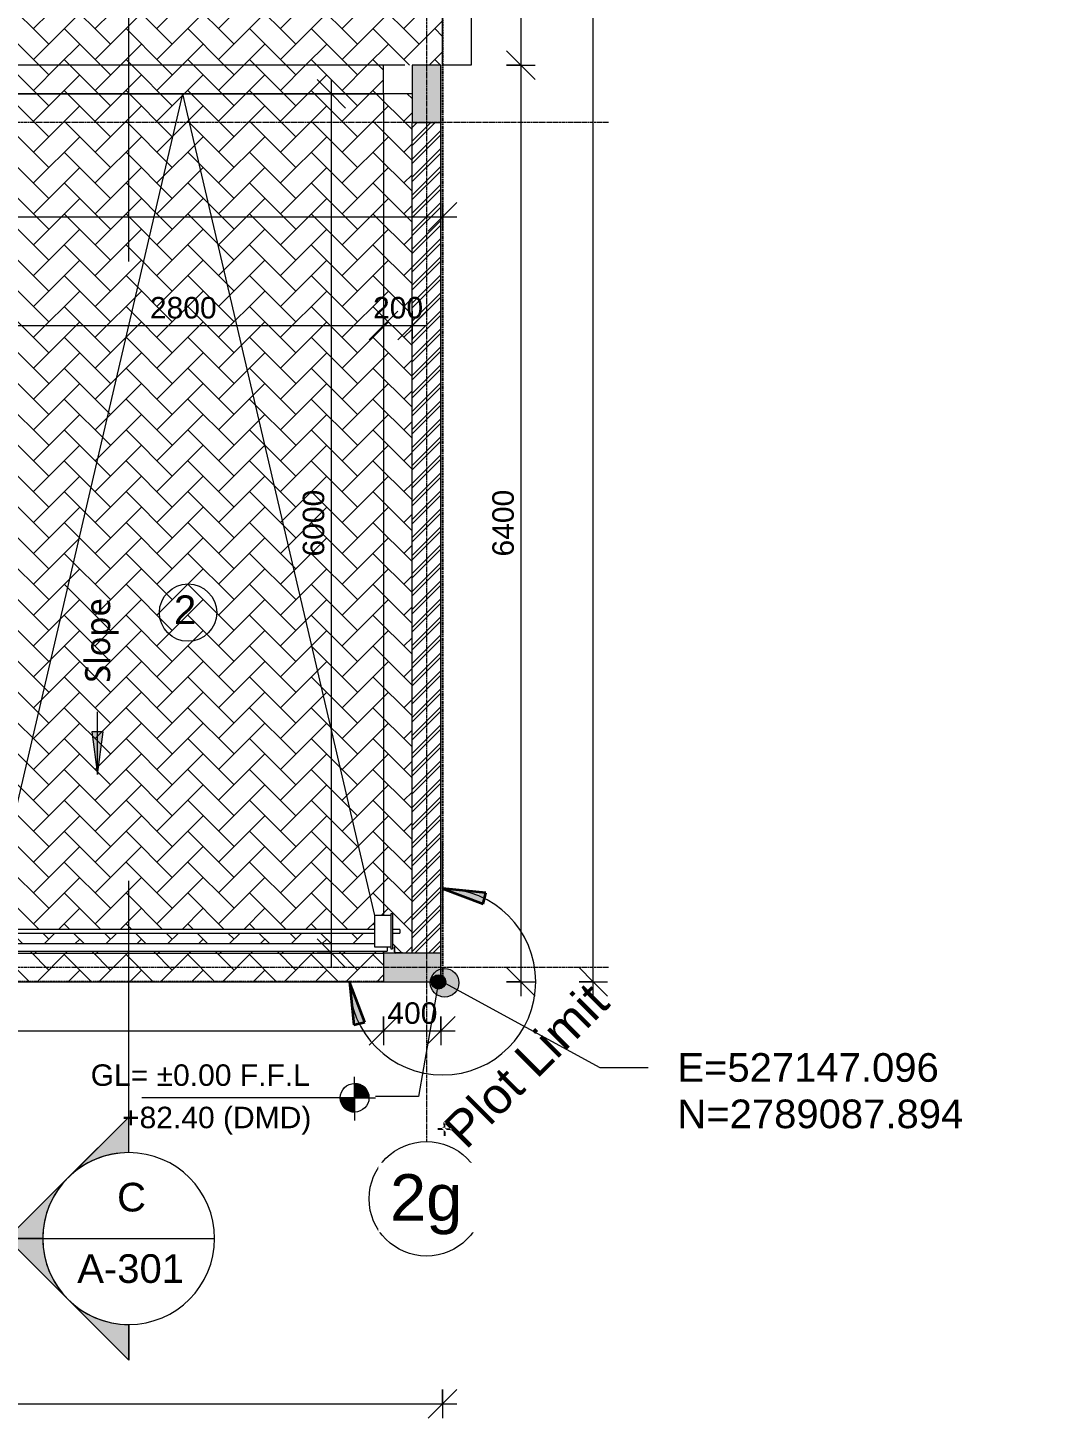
# Model space of a CAD drawing. Header units: millimetres. Extents: x -14329 to 996201, y -409013 to 338495.
# Drawn here: x 3841 to 10894, y -21126 to -11417 of the extents above; entities that cross this region are included whole.
import ezdxf

# ---------------------------------------------------------------- set-up
doc = ezdxf.new("R2010")
doc.units = ezdxf.units.MM
for name, pattern in [('Double dash', [55, 20, -5, 10, -5, 10, -5]), ('Grid Line', [22.225, 12.7, -3.175, 3.175, -3.175]), ('Overhead', [3.96875, 2.38125, -1.5875])]:
    doc.linetypes.add(name, pattern=pattern)
for name, color, linetype, lineweight in [('A-ANNO-DIMS', 211, 'Continuous', 9), ('A-ANNO-DIMS-100', 211, 'Continuous', 9), ('A-ANNO-NOTE', 131, 'Continuous', 9), ('A-DETL-GENF', 92, 'Continuous', 9), ('A-DETL-THIN', 151, 'Continuous', 9), ('A-DOOR', 31, 'Continuous', 9), ('A-FLOR', 192, 'Continuous', 9), ('A-FLOR-OVHD', 1, 'Overhead', 18), ('A-FLOR-PATT', 8, 'Continuous', 9), ('A-WALL', 113, 'Continuous', 9), ('A-WALL-PATT', 111, 'Continuous', 18), ('C-PRKG', 70, 'Continuous', 9), ('C-PRKG-IDEN', 70, 'Continuous', 9), ('C-PROP-LINE', 91, 'Double dash', 25), ('G-ANNO-SYMB', 111, 'Continuous', 9), ('G-ANNO-TEXT', 231, 'Continuous', 9), ('S-GRID', 1, 'Continuous', 9), ('S-GRID-IDEN', 1, 'Continuous', 9)]:
    doc.layers.add(name, color=color, linetype=linetype, lineweight=lineweight)
doc.styles.add('Arial', font='arial.ttf', dxfattribs={"height": 250})
doc.styles.add('Arial_1', font='arial.ttf', dxfattribs={"height": 150})
doc.styles.add('Arial_2', font='arial.ttf', dxfattribs={"height": 325})
doc.styles.add('Arial_3', font='arial.ttf', dxfattribs={"height": 200})
doc.styles.add('Arial_7', font='arial.ttf', dxfattribs={"height": 250})
doc.styles.add('Lucida Sans Unicode_1', font='l_10646.ttf', dxfattribs={"height": 175})
doc.dimstyles.new('100', dxfattribs={"dimscale": 304.8, "dimtxt": 153.03891, "dimasz": 0.656168, "dimexe": 0.328084, "dimexo": 0.0625, "dimgap": 0.016404, "dimtad": 1, "dimdec": 0, "dimzin": 0, "dimdsep": 46, "dimtxsty": 'Arial_1', "dimblk1": 'OBLIQUE', "dimblk2": 'OBLIQUE', "dimsah": 1, "dimcen": 0.09, "dimdle": 0.328084, "dimazin": 0, "dimtfac": 1, "dimtdec": 4, "dimtix": 1, "dimtmove": 0, "dimatfit": 3, "dimfxl": 0.328084, "dimfxlon": 1, "dimtvp": 1, "dimtolj": 1, "dimtzin": 0, "dimarcsym": 2})
doc.dimstyles.new('Plot-dimension', dxfattribs={"dimscale": 304.8, "dimtxt": 255.06485, "dimasz": 0.656168, "dimexe": 0.328084, "dimexo": 0.0625, "dimgap": 0.016404, "dimtad": 1, "dimlfac": 0.001, "dimrnd": 0.01, "dimzin": 0, "dimdsep": 46, "dimtxsty": 'Arial', "dimblk1": 'OBLIQUE', "dimblk2": 'OBLIQUE', "dimsah": 1, "dimcen": 0.09, "dimdle": 0.328084, "dimazin": 0, "dimtfac": 1, "dimtdec": 4, "dimtix": 1, "dimtmove": 2, "dimatfit": 3, "dimfxl": 0.328084, "dimfxlon": 1, "dimtvp": 1, "dimtolj": 1, "dimtzin": 0, "dimarcsym": 2})
doc.dimstyles.new('Plot-dimension_1', dxfattribs={"dimscale": 304.8, "dimtxt": 255.06485, "dimasz": 0.656168, "dimexe": 0.328084, "dimexo": 0.0625, "dimgap": 0.016404, "dimtad": 1, "dimlfac": 0.001, "dimrnd": 0.01, "dimzin": 0, "dimdsep": 46, "dimtxsty": 'Arial', "dimblk1": 'OBLIQUE', "dimblk2": 'OBLIQUE', "dimsah": 1, "dimcen": 0.09, "dimdle": 0.328084, "dimazin": 0, "dimtfac": 1, "dimtdec": 4, "dimtix": 1, "dimtmove": 0, "dimatfit": 3, "dimfxl": 0.328084, "dimfxlon": 1, "dimtvp": 1, "dimtolj": 1, "dimtzin": 0, "dimarcsym": 2})
doc.dimstyles.new('Plot-limit-text', dxfattribs={"dimscale": 304.8, "dimtxt": 255.06485, "dimasz": 0.984252, "dimexe": 0.787402, "dimexo": 0.492126, "dimgap": 0.574147, "dimtad": 1, "dimdec": 0, "dimzin": 0, "dimdsep": 46, "dimtxsty": 'Arial_7', "dimsah": 1, "dimcen": 0.09, "dimazin": 0, "dimtfac": 1, "dimtdec": 4, "dimtix": 1, "dimtmove": 2, "dimatfit": 3, "dimfxl": 1, "dimtvp": 1, "dimtolj": 1, "dimtzin": 0, "dimarcsym": 2})
pattern_1 = [(45, (0, 0), (0, 215.5261), [457.2, -152.4]), (135, (107.76, 107.76), (1e-14, 215.5261), [457.2, -152.4])]

# ---------------------------------------------------------------- blocks, each defined once
blk = doc.blocks.new('overhead-sectinal-door - Rs1--1485922-Ground Floor Lvl')
at = {"layer": 'A-DOOR'}
for p, q in [((-2933.6, -100), (-2933.6, -102.5)), ((-2933.6, -102.5), (-2883.4, -102.5)), ((-2878.2, -107.7), (-2878.2, -141.4)), ((-2878.2, -141.4), (-2875.7, -141.4)), ((-2875.7, -141.4), (-2875.7, -107.8)), ((-2850.8, -130.3), (-2863.5, -130.3)), ((-2863.5, -252.4), (-2863.5, -130.3)), ((-2850.8, -252.4), (-2850.8, -130.3)), ((-2736.5, -143), (-2850.8, -143)), ((2825.4, -112.7), (-2825.4, -112.7)), ((-2825.4, -115.9), (-2825.4, -112.7)), ((-2825.4, -143), (-2825.4, -115.9)), ((-2736.5, -252.4), (-2736.5, -143)), ((-2736.5, -163.5), (2736.5, -163.5)), ((2850.8, -143), (2736.5, -143)), ((2736.5, -252.4), (2736.5, -143)), ((2825.4, -112.7), (2825.4, -115.9)), ((2825.4, -115.9), (2825.4, -143)), ((2863.5, -130.3), (2850.8, -130.3)), ((2850.8, -130.3), (2850.8, -252.4)), ((2863.5, -130.3), (2863.5, -252.4)), ((2875.7, -107.8), (2875.7, -141.4)), ((2875.7, -141.4), (2878.2, -141.4)), ((2878.2, -141.4), (2878.2, -107.7)), ((2883.4, -102.5), (2933.6, -102.5)), ((2933.6, -102.5), (2933.6, -100)), ((-2863.5, -239.7), (-2914.3, -239.7)), ((-2914.3, -252.4), (-2914.3, -239.7)), ((-2914.3, -265.1), (-2914.3, -252.4)), ((-2914.3, -265.1), (-2863.5, -265.1)), ((-2863.5, -374.5), (-2863.5, -252.4)), ((-2850.8, -374.5), (-2850.8, -252.4)), ((2736.5, -239.7), (-2736.5, -239.7)), ((-2736.5, -361.8), (-2736.5, -252.4)), ((-2736.5, -265.1), (2736.5, -265.1)), ((2736.5, -361.8), (2736.5, -252.4)), ((2850.8, -252.4), (2850.8, -374.5)), ((2914.3, -239.7), (2863.5, -239.7)), ((2863.5, -252.4), (2863.5, -374.5)), ((2863.5, -265.1), (2914.3, -265.1)), ((2914.3, -252.4), (2914.3, -239.7)), ((2914.3, -265.1), (2914.3, -252.4)), ((-2863.5, -374.5), (-2850.8, -374.5)), ((-2850.8, -361.8), (-2736.5, -361.8)), ((2736.5, -361.8), (2850.8, -361.8)), ((2850.8, -374.5), (2863.5, -374.5)), ((0, -623.8), (0, -1463.8))]:
    blk.add_line(p, q, dxfattribs=at)
for centre, radius, start, end in [((-2883.5, -107.8), 7.77, 0, 90), ((-2883.4, -107.7), 5.2, 0, 90), ((2883.5, -107.8), 7.77, 90, 180), ((2883.4, -107.7), 5.2, 90, 180)]:
    blk.add_arc(centre, radius, start, end, dxfattribs=at)
blk = doc.blocks.new('BEL_Parking Space-TYP1 - 5000 x2500mm - 90 deg 2-V11-Ground Floor Lvl')
at = {"layer": 'C-PRKG'}
for p, q in [((-300, 6000), (-297, 5987.2)), ((2500, 6000), (-300, 6000)), ((-300, 5987.2), (-300, 6000)), ((2485.3, 5936.9), (2467.4, 5860.3)), ((2500, 6000), (2496.9, 5986.9)), ((2500, 5986.9), (2500, 6000)), ((2500, 5860.3), (2500, 5936.9)), ((2461.5, 5834.9), (1100, 0)), ((2500, 0), (2500, 5834.9)), ((-300, 0), (-300, 5738.2)), ((-238.9, 5738.3), (1100, 0)), ((2500, 0), (-300, 0))]:
    blk.add_line(p, q, dxfattribs=at)
blk = doc.blocks.new('Family - ___-757194-Ground Floor Lvl')
at = {"layer": 'C-PROP-LINE'}
for p, q in [((6736.1, 12922.2), (6736.1, -18077.8)), ((6323.6, -18077.8), (723.6, -18077.8)), ((6736.1, -18077.8), (6723.6, -18077.8))]:
    blk.add_line(p, q, dxfattribs=at)
blk = doc.blocks.new('Section - M_Section Head - Filled 2-312746-Ground Floor Lvl')
at = {"layer": 'G-ANNO-SYMB'}
h = blk.add_hatch(color=256, dxfattribs=at)
edge = h.paths.add_edge_path()
edge.add_line((-6, 8.485), (-6, 6))
edge.add_arc((-6, 0), 6, 90, 135)
edge.add_line((-10.243, 4.243), (-6, 8.485))
h = blk.add_hatch(color=256, dxfattribs=at)
edge = h.paths.add_edge_path()
edge.add_line((-6, 8.485), (-1.757, 4.243))
edge.add_arc((-6, 0), 6, 45, 90)
edge.add_line((-6, 6), (-6, 8.485))
h = blk.add_hatch(color=256, dxfattribs=at)
edge = h.paths.add_edge_path()
edge.add_line((-14.485, 0), (-10.243, 4.243))
edge.add_arc((-6, 0), 6, 135, 180)
edge.add_line((-12, 0), (-14.485, 0))
h = blk.add_hatch(color=256, dxfattribs=at)
edge = h.paths.add_edge_path()
edge.add_line((2.485, 0), (0, 0))
edge.add_arc((-6, 0), 6, 360, 405)
edge.add_line((-1.757, 4.243), (2.485, 0))
at = {"layer": 'G-ANNO-SYMB', "lineweight": 18}
for p, q in [((-6, 8.485), (-14.485, 0)), ((-6, 8.485), (-10.243, 4.243)), ((-6, 8.485), (2.485, 0)), ((-6, 6), (-6, 8.485)), ((-6, 8.485), (-6, 6)), ((-1.757, 4.243), (-6, 8.485)), ((-10.243, 4.243), (-14.485, 0)), ((2.485, 0), (-1.757, 4.243)), ((-14.485, 0), (-12, 0)), ((0, 0), (2.485, 0)), ((-12, 0), (-14.485, 0)), ((0, 0), (2.485, 0))]:
    blk.add_line(p, q, dxfattribs=at)
for start, end in [(360, 180), (90, 135), (45, 90), (135, 180), (360, 45), (180, 360)]:
    blk.add_arc((-6, 0), 6, start, end, dxfattribs=at)
blk = doc.blocks.new('DIMBLOCK22-Ground Floor Lvl')
at = {"layer": 'A-ANNO-DIMS-100', "transparency": 16777216}
for p, q in [((323.6, -12736.1), (423.6, -12636.1)), ((323.6, -12636.1), (323.6, -12836.1)), ((323.6, -12736.1), (323.6, -12636.1)), ((6736.1, -12736.1), (6836.1, -12636.1)), ((6736.1, -12636.1), (6736.1, -12836.1)), ((6736.1, -12736.1), (6736.1, -12636.1)), ((323.6, -12736.1), (223.6, -12836.1)), ((323.6, -12736.1), (6836.1, -12736.1)), ((6736.1, -12736.1), (6636.1, -12836.1))]:
    blk.add_line(p, q, dxfattribs=at)
at = {"layer": 'A-ANNO-DIMS-100', "color": 0, "transparency": 16777216, "insert": (3299.2, -12536.4), "char_height": 150, "width": 553.765, "attachment_point": 1, "line_spacing_factor": 0.941778, "style": 'Arial_1'}
blk.add_mtext('6412', dxfattribs=at)
blk = doc.blocks.new('_Oblique')
at = {"color": 0, "linetype": 'ByBlock', "lineweight": -2}
blk.add_line((-0.5, -0.5), (0.5, 0.5), dxfattribs=at)
blk = doc.blocks.new('DIMBLOCK41-Ground Floor Lvl')
at = {"layer": 'A-ANNO-DIMS-100', "transparency": 16777216}
for p, q in [((3523.6, -13496.1), (3623.6, -13396.1)), ((3523.6, -13396.1), (3523.6, -13596.1)), ((3523.6, -13496.1), (3523.6, -13396.1)), ((6323.6, -13496.1), (6423.6, -13396.1)), ((6323.6, -13396.1), (6323.6, -13596.1)), ((6323.6, -13496.1), (6323.6, -13396.1)), ((3523.6, -13496.1), (3423.6, -13596.1)), ((3523.6, -13496.1), (6323.6, -13496.1)), ((6323.6, -13496.1), (6223.6, -13596.1))]:
    blk.add_line(p, q, dxfattribs=at)
at = {"layer": 'A-ANNO-DIMS-100', "color": 0, "transparency": 16777216, "insert": (4692.9, -13296.4), "char_height": 150, "width": 553.765, "attachment_point": 1, "line_spacing_factor": 0.941778, "style": 'Arial_1'}
blk.add_mtext('2800', dxfattribs=at)
blk = doc.blocks.new('DIMBLOCK42-Ground Floor Lvl')
at = {"layer": 'A-ANNO-DIMS-100', "transparency": 16777216}
for p, q in [((6323.6, -13496.1), (6423.6, -13396.1)), ((6323.6, -13396.1), (6323.6, -13596.1)), ((6323.6, -13496.1), (6323.6, -13396.1)), ((6523.6, -13496.1), (6623.6, -13396.1)), ((6523.6, -13396.1), (6523.6, -13596.1)), ((6523.6, -13496.1), (6523.6, -13396.1)), ((6323.6, -13496.1), (6223.6, -13596.1)), ((6323.6, -13496.1), (6623.6, -13496.1)), ((6523.6, -13496.1), (6423.6, -13596.1))]:
    blk.add_line(p, q, dxfattribs=at)
at = {"layer": 'A-ANNO-DIMS-100', "color": 0, "transparency": 16777216, "insert": (6250.6, -13296.4), "char_height": 150, "width": 415.324, "attachment_point": 1, "line_spacing_factor": 0.941778, "style": 'Arial_1'}
blk.add_mtext('200', dxfattribs=at)
blk = doc.blocks.new('Tag_Parking_12910 - BEL- PARKING NUMBER-463531-Ground Floor Lvl')
at = {"layer": 'C-PRKG-IDEN'}
blk.add_circle((0.357, -0.151), 2, dxfattribs=at)
blk = doc.blocks.new('DIMBLOCK43-Ground Floor Lvl')
at = {"layer": 'A-ANNO-DIMS-100', "transparency": 16777216}
for p, q in [((5959.6, -11877.8), (5859.6, -11777.8)), ((5959.6, -17977.8), (5959.6, -11777.8)), ((5859.6, -11877.8), (6059.6, -11877.8)), ((5959.6, -11877.8), (5859.6, -11877.8)), ((5959.6, -11877.8), (6059.6, -11977.8)), ((5959.6, -17877.8), (5859.6, -17777.8)), ((5859.6, -17877.8), (6059.6, -17877.8)), ((5959.6, -17877.8), (5859.6, -17877.8)), ((5959.6, -17877.8), (6059.6, -17977.8))]:
    blk.add_line(p, q, dxfattribs=at)
at = {"layer": 'A-ANNO-DIMS-100', "color": 0, "transparency": 16777216, "insert": (5759.9, -15108.6), "char_height": 150, "width": 553.765, "attachment_point": 1, "rotation": 90, "line_spacing_factor": 0.941778, "style": 'Arial_1'}
blk.add_mtext('6000', dxfattribs=at)
blk = doc.blocks.new('DIMBLOCK47-Ground Floor Lvl')
at = {"layer": 'A-ANNO-DIMS-100', "lineweight": 35, "transparency": 16777216}
for points in [[(6736.1, -17427), (7019, -17534.5), (7037.2, -17457.6)], [(6085.3, -18077.8), (6116, -18378.9), (6192.8, -18360.7)]]:
    blk.add_hatch(color=256, dxfattribs=at).paths.add_polyline_path(points)
at = {"layer": 'A-ANNO-DIMS-100', "transparency": 16777216}
for p, q in [((6736.1, -17427), (6736.1, -17097)), ((6736.1, -17427), (6736.1, -17667)), ((6085.3, -18077.8), (5755.3, -18077.8)), ((6085.3, -18077.8), (6085.3, -18077.8)), ((6085.3, -18077.8), (6325.3, -18077.8))]:
    blk.add_line(p, q, dxfattribs=at)
at = {"layer": 'A-ANNO-DIMS-100', "lineweight": 35, "transparency": 16777216}
for p, q in [((6736.1, -17427), (7019, -17534.5)), ((7037.2, -17457.6), (6736.1, -17427)), ((7019, -17534.5), (7037.2, -17457.6)), ((6085.3, -18077.8), (6116, -18378.9)), ((6192.8, -18360.7), (6085.3, -18077.8)), ((6116, -18378.9), (6192.8, -18360.7))]:
    blk.add_line(p, q, dxfattribs=at)
at = {"layer": 'A-ANNO-DIMS-100', "transparency": 16777216}
blk.add_arc((6736.1, -18077.8), 650.9, 180, 90, dxfattribs=at)
blk.add_arc((6736.1, -18077.8), 650.9, 180, 90, dxfattribs=at)
at = {"layer": 'A-ANNO-DIMS-100', "color": 0, "transparency": 16777216, "insert": (6722.4, -19079.6), "char_height": 250, "width": 1723.454, "attachment_point": 1, "rotation": 45, "line_spacing_factor": 0.941778, "style": 'Arial_7'}
blk.add_mtext('\u200c\u200dPlot Limit', dxfattribs=at)
blk = doc.blocks.new('Grid - 100-grid-312781-Ground Floor Lvl')
at = {"layer": 'S-GRID-IDEN'}
blk.add_circle((0, 0), 4, dxfattribs=at)
blk = doc.blocks.new('DIMBLOCK53-Ground Floor Lvl')
at = {"layer": 'A-ANNO-DIMS-100', "transparency": 16777216}
for p, q in [((7788.6, 12922.2), (7688.6, 13022.2)), ((7788.6, -18177.8), (7788.6, 13022.2)), ((7688.6, 12922.2), (7888.6, 12922.2)), ((7788.6, 12922.2), (7688.6, 12922.2)), ((7788.6, 12922.2), (7888.6, 12822.2)), ((7788.6, -18077.8), (7688.6, -17977.8)), ((7688.6, -18077.8), (7888.6, -18077.8)), ((7788.6, -18077.8), (7688.6, -18077.8)), ((7788.6, -18077.8), (7888.6, -18177.8))]:
    blk.add_line(p, q, dxfattribs=at)
at = {"layer": 'A-ANNO-DIMS-100', "color": 0, "transparency": 16777216, "insert": (7459.1, -4049.1), "char_height": 250, "width": 1506.845, "attachment_point": 1, "rotation": 90, "line_spacing_factor": 0.941778, "style": 'Arial'}
blk.add_mtext('31.00 m', dxfattribs=at)
blk = doc.blocks.new('DIMBLOCK54-Ground Floor Lvl')
at = {"layer": 'A-ANNO-DIMS-100', "transparency": 16777216}
for p, q in [((-7263.9, -21025.6), (-7163.9, -20925.6)), ((-7263.9, -20925.6), (-7263.9, -21125.6)), ((-7263.9, -21025.6), (-7263.9, -20925.6)), ((6736.1, -21025.6), (6836.1, -20925.6)), ((6736.1, -20925.6), (6736.1, -21125.6)), ((6736.1, -21025.6), (6736.1, -20925.6)), ((-7363.9, -21025.6), (6836.1, -21025.6)), ((-7263.9, -21025.6), (-7363.9, -21125.6)), ((6736.1, -21025.6), (6636.1, -21125.6))]:
    blk.add_line(p, q, dxfattribs=at)
at = {"layer": 'A-ANNO-DIMS-100', "color": 0, "transparency": 16777216, "insert": (-891.7, -20696), "char_height": 250, "width": 1506.845, "attachment_point": 1, "line_spacing_factor": 0.941778, "style": 'Arial'}
blk.add_mtext('14.00 m', dxfattribs=at)
blk = doc.blocks.new('DIMBLOCK59-Ground Floor Lvl')
at = {"layer": 'A-ANNO-DIMS-100', "transparency": 16777216}
for p, q in [((723.6, -18421.4), (823.6, -18321.4)), ((723.6, -18321.4), (723.6, -18521.4)), ((723.6, -18421.4), (723.6, -18321.4)), ((6323.6, -18421.4), (6423.6, -18321.4)), ((6323.6, -18321.4), (6323.6, -18521.4)), ((6323.6, -18421.4), (6323.6, -18321.4)), ((723.6, -18421.4), (623.6, -18521.4)), ((723.6, -18421.4), (6323.6, -18421.4)), ((6323.6, -18421.4), (6223.6, -18521.4))]:
    blk.add_line(p, q, dxfattribs=at)
at = {"layer": 'A-ANNO-DIMS-100', "color": 0, "transparency": 16777216, "insert": (3292.9, -18221.7), "char_height": 150, "width": 553.765, "attachment_point": 1, "line_spacing_factor": 0.941778, "style": 'Arial_1'}
blk.add_mtext('5600', dxfattribs=at)
blk = doc.blocks.new('DIMBLOCK60-Ground Floor Lvl')
at = {"layer": 'A-ANNO-DIMS-100', "transparency": 16777216}
for p, q in [((6323.6, -18421.4), (6423.6, -18321.4)), ((6323.6, -18321.4), (6323.6, -18521.4)), ((6323.6, -18421.4), (6323.6, -18321.4)), ((6723.6, -18421.4), (6823.6, -18321.4)), ((6723.6, -18321.4), (6723.6, -18521.4)), ((6723.6, -18421.4), (6723.6, -18321.4)), ((6323.6, -18421.4), (6223.6, -18521.4)), ((6323.6, -18421.4), (6823.6, -18421.4)), ((6723.6, -18421.4), (6623.6, -18521.4))]:
    blk.add_line(p, q, dxfattribs=at)
at = {"layer": 'A-ANNO-DIMS-100', "color": 0, "transparency": 16777216, "insert": (6350.6, -18221.7), "char_height": 150, "width": 415.324, "attachment_point": 1, "line_spacing_factor": 0.941778, "style": 'Arial_1'}
blk.add_mtext('400', dxfattribs=at)
blk = doc.blocks.new('DIMBLOCK67-Ground Floor Lvl')
at = {"layer": 'A-ANNO-DIMS-100', "transparency": 16777216}
for p, q in [((7283.1, 12922.2), (7183.1, 13022.2)), ((7283.1, 13022.2), (7283.1, -11677.9)), ((7183.1, 12922.2), (7383.1, 12922.2)), ((7283.1, 12922.2), (7183.1, 12922.2)), ((7283.1, 12922.2), (7383.1, 12822.2)), ((7283.1, -11677.9), (7183.1, -11577.9)), ((7183.1, -11677.9), (7383.1, -11677.9)), ((7283.1, -11677.9), (7183.1, -11677.9)), ((7283.1, -11677.9), (7383.1, -11777.9))]:
    blk.add_line(p, q, dxfattribs=at)
at = {"layer": 'A-ANNO-DIMS-100', "color": 0, "transparency": 16777216, "insert": (7083.4, 333.7), "char_height": 150, "width": 692.207, "attachment_point": 1, "rotation": 90, "line_spacing_factor": 0.941778, "style": 'Arial_1'}
blk.add_mtext('24600', dxfattribs=at)
blk = doc.blocks.new('DIMBLOCK68-Ground Floor Lvl')
at = {"layer": 'A-ANNO-DIMS-100', "transparency": 16777216}
for p, q in [((7283.1, -11677.9), (7183.1, -11577.9)), ((7183.1, -11677.9), (7383.1, -11677.9)), ((7283.1, -11677.9), (7183.1, -11677.9)), ((7283.1, -11677.9), (7283.1, -18177.8)), ((7283.1, -11677.9), (7383.1, -11777.9)), ((7283.1, -18077.8), (7183.1, -17977.8)), ((7183.1, -18077.8), (7383.1, -18077.8)), ((7283.1, -18077.8), (7183.1, -18077.8)), ((7283.1, -18077.8), (7383.1, -18177.8))]:
    blk.add_line(p, q, dxfattribs=at)
at = {"layer": 'A-ANNO-DIMS-100', "color": 0, "transparency": 16777216, "insert": (7083.4, -15108.6), "char_height": 150, "width": 553.765, "attachment_point": 1, "rotation": 90, "line_spacing_factor": 0.941778, "style": 'Arial_1'}
blk.add_mtext('6400', dxfattribs=at)
blk = doc.blocks.new('125-lvl - BEL-LVL-1026112-Ground Floor Lvl')
at = {"layer": 'A-ANNO-NOTE'}
h = blk.add_hatch(color=256, dxfattribs=at)
edge = h.paths.add_edge_path()
edge.add_line((0, 0), (0, 1))
edge.add_arc((0, 0), 1, 0, 90, ccw=False)
edge.add_line((1, 0), (0, 0))
h = blk.add_hatch(color=256, dxfattribs=at)
edge = h.paths.add_edge_path()
edge.add_line((0, 0), (0, -1))
edge.add_arc((0, 0), 1, 180, 270, ccw=False)
edge.add_line((-1, 0), (0, 0))
for p, q in [((0, 0), (0, 1.576)), ((0, 1), (0, 0)), ((0, 0), (-1.454, 0)), ((0, 0), (-1, 0)), ((0, 0), (2.778, 0)), ((0, 0), (0, -1.457)), ((0, -1), (0, 0)), ((0, 0), (1, 0)), ((2.778, 0), (14.847, 0))]:
    blk.add_line(p, q, dxfattribs=at)
blk.add_circle((0, 0), 1, dxfattribs=at)
for start, end in [(0, 90), (180, 270)]:
    blk.add_arc((0, 0), 1, start, end, dxfattribs=at)

msp = doc.modelspace()

# ---------------------------------------------------------------- hatches: boundary and pattern name
at = {"layer": 'A-ANNO-NOTE'}
h = msp.add_hatch(color=256, dxfattribs=at)
edge = h.paths.add_edge_path()
edge.add_arc((6707.791, -18079.067), 50, 0, 360)
at = {"layer": 'A-DETL-GENF'}
h = msp.add_hatch(color=8, dxfattribs=at)
h.paths.add_polyline_path([(336.149, -18077.829), (723.647, -18077.829), (723.647, -17877.829), (323.649, -17877.829), (323.649, -18077.829), (334.922, -18077.829)])
h.paths.add_polyline_path([(6323.647, -18077.829), (6723.647, -18077.829), (6723.647, -17877.829), (6323.647, -17877.829), (6323.647, -17977.829)])
h.paths.add_polyline_path([(323.649, -13377.849), (523.649, -13377.849), (523.649, -12977.849), (323.649, -12977.849), (323.649, -13117.849)])
h.paths.add_polyline_path([(6723.647, -12077.869), (6723.647, -11677.869), (6523.647, -11677.869), (6523.647, -12077.869), (6710.744, -12077.869)])
h.paths.add_polyline_path([(-7038.853, -11212.83), (-7038.853, -10212.83), (-6038.853, -10012.83), (-6038.853, -9762.83), (-7238.853, -9762.83), (-7238.853, -11212.83)])
h.paths.add_polyline_path([(-1713.853, -10212.83), (-1713.853, -8428.114), (-1963.853, -8428.114), (-1963.853, -9762.83), (-2713.853, -9762.83), (-2713.853, -10012.83), (-1868.782, -10181.844)])
h.paths.add_polyline_path([(3486.147, -7027.83), (3736.147, -7027.83), (3736.147, -6227.83), (3486.147, -6227.83), (3486.147, -6777.83)])
h.paths.add_polyline_path([(3522.2, -2962.83), (3736.147, -2962.83), (3736.147, -2162.83), (3486.147, -2162.83), (3486.147, -2962.83)])
h.paths.add_polyline_path([(-7038.853, -2762.83), (-6988.853, -2762.83), (-6988.853, -2162.83), (-7238.853, -2162.83), (-7238.853, -2762.83), (-7049.664, -2762.83)])
h.paths.add_polyline_path([(-3038.853, -2362.83), (-3038.853, -2162.83), (-5813.853, -2162.83), (-5813.853, -2362.83), (-3138.853, -2362.83)])
h.paths.add_polyline_path([(-5232.186, 437.17), (-3038.853, 437.17), (-3038.853, 637.17), (-5813.853, 637.17), (-5813.853, 437.17), (-5738.853, 437.17)])
h.paths.add_polyline_path([(-6988.853, 437.17), (-6989.707, 1037.17), (-7238.853, 1037.17), (-7238.853, 437.17), (-7038.853, 437.17)])
h.paths.add_polyline_path([(3486.147, 4222.17), (3736.147, 4222.17), (3736.147, 5022.17), (3486.147, 5022.17), (3486.147, 4772.17)])
h.paths.add_polyline_path([(-2838.853, 4772.17), (-2788.853, 4772.17), (-2788.853, 7137.17), (-3788.853, 7137.17), (-3788.853, 6787.17), (-3038.853, 6787.17), (-3038.853, 4772.17), (-2842.403, 4772.17)])
h.paths.add_polyline_path([(-6803.327, 6787.17), (-6238.853, 6787.17), (-6238.853, 7137.17), (-7238.853, 7137.17), (-7238.853, 6787.17), (-7038.853, 6787.17)])
at = {"layer": 'A-FLOR-PATT'}
h = msp.add_hatch(dxfattribs=at)
h.set_pattern_fill('FP_4', color=256, style=0, pattern_type=2)
h.set_pattern_definition(pattern_1)
h.paths.add_polyline_path([(323.649, -17877.829), (323.649, -16777.849), (273.649, -16777.849), (273.649, -16077.849), (323.649, -16077.849), (323.649, -13677.849), (273.649, -13677.849), (273.649, -12977.849), (323.649, -12977.849), (323.649, -11677.869), (6736.147, -11677.869), (6736.147, -10012.83), (5736.147, -10012.83), (5736.147, -8377.83), (1035.647, -9578.114), (-1713.853, -9578.114), (-1713.853, -10212.83), (-2713.853, -10012.83), (-6038.853, -10012.83), (-7038.853, -10212.83), (-7038.853, -11062.83), (-2676.351, -11062.83), (-2676.351, -16727.829), (-6838.853, -16727.829), (-6838.853, -16827.83), (-6738.853, -16827.83), (-6738.853, -17627.83), (-6838.853, -17627.83), (-6838.853, -17777.829), (-3438.853, -17777.829), (-3438.853, -17877.829), (17.19, -17877.829)])
h.paths.add_polyline_path([(-6743.008, -17624.83), (-6741.853, -17624.83), (-6743.008, -16830.83), (-6838.853, -16830.83), (-6838.853, -16832.805), (-6743.008, -16832.805), (-6743.008, -17623.675)])
h = msp.add_hatch(dxfattribs=at)
h.set_pattern_fill('FP_4', color=256, style=0, pattern_type=2)
h.set_pattern_definition(pattern_1)
h.paths.add_polyline_path([(5100.91, -18077.829), (6323.647, -18077.829), (6323.647, -17877.829), (6407.108, -17877.829), (6407.108, -17875.289), (6457.251, -17875.289), (6457.251, -17877.829), (6523.647, -17877.829), (6523.647, -11877.869), (6323.647, -11877.869), (6323.647, -11677.869), (323.649, -11677.869), (323.649, -12977.849), (523.649, -12977.849), (523.649, -13677.849), (323.649, -13677.849), (323.649, -16077.849), (523.649, -16077.849), (523.649, -16777.849), (323.649, -16777.849), (323.649, -17877.829), (590.043, -17877.829), (590.043, -17875.289), (640.212, -17875.289), (640.212, -17877.829), (723.647, -17877.829), (723.647, -18077.829), (4783.178, -18077.829)])
h.paths.add_polyline_path([(645.415, -17870.086), (645.415, -17836.427), (647.955, -17836.427), (647.955, -17870.061)])
h.paths.add_polyline_path([(6401.879, -17870.086), (6399.339, -17870.061), (6399.339, -17836.427), (6401.879, -17836.427), (6401.879, -17870.061)])
h.paths.add_polyline_path([(1923.585, -17865.129), (698.247, -17864.205), (698.247, -17834.802), (672.847, -17834.802), (672.847, -17847.502), (660.147, -17847.502), (660.147, -17738.129), (609.347, -17737.199), (609.347, -17712.729), (660.147, -17712.729), (660.147, -17603.356), (672.847, -17603.356), (672.847, -17616.056), (787.147, -17616.056), (787.147, -17712.729), (6260.147, -17712.729), (6260.147, -17616.056), (6374.447, -17616.056), (6374.447, -17603.356), (6387.147, -17603.356), (6387.147, -17712.729), (6437.947, -17713.659), (6437.947, -17738.129), (6387.147, -17738.129), (6387.147, -17847.502), (6374.447, -17847.502), (6374.447, -17834.802), (6349.047, -17834.802), (6349.047, -17865.129), (1963.302, -17865.129)])
h.paths.add_polyline_path([(3591.681, -17814.329), (6260.147, -17813.914), (6260.147, -17738.129), (787.147, -17738.129), (787.147, -17814.329), (3512.248, -17814.329)])
at = {"layer": 'A-WALL-PATT', "lineweight": 9}
h = msp.add_hatch(dxfattribs=at)
h.set_pattern_fill('FP_2', color=256, style=0, pattern_type=2)
h.set_pattern_definition([(45, (0, 0), (-62.8618, 62.8618), []), (45, (0, 95.25), (-62.8618, 62.8618), [])])
h.paths.add_polyline_path([(6530.706, -17877.829), (6723.647, -17877.829), (6723.647, -12077.869), (6523.647, -12077.869), (6523.647, -17877.829)])
at = {"layer": 'G-ANNO-TEXT'}
msp.add_hatch(color=7, dxfattribs=at).paths.add_polyline_path([(4328.11, -16631.919), (4367.606, -16331.919), (4288.615, -16331.919)])
h = msp.add_hatch(color=7, dxfattribs=at)
edge = h.paths.add_edge_path()
edge.add_arc((6750.293, -18085.323), 100, 0, 360)

# ---------------------------------------------------------------- linework, layer by layer
at = {"layer": 'A-ANNO-NOTE'}
for p, q in [((6707.791, -18079.067), (6567.493, -18880.038)), ((6567.493, -18880.038), (6267.702, -18880.038))]:
    msp.add_line(p, q, dxfattribs=at)
msp.add_circle((6707.791, -18079.067), 50, dxfattribs=at)
at = {"layer": 'A-DETL-THIN'}
for p, q in [((6723.647, -11677.869), (6523.647, -11677.869)), ((6523.647, -11677.869), (6523.647, -12077.869)), ((6723.647, -12077.869), (6723.647, -11677.869)), ((6523.647, -12077.869), (6723.647, -12077.869)), ((6723.647, -17877.829), (6323.647, -17877.829)), ((6323.647, -17877.829), (6323.647, -18077.829)), ((6723.647, -18077.829), (6723.647, -17877.829)), ((6323.647, -18077.829), (6723.647, -18077.829))]:
    msp.add_line(p, q, dxfattribs=at)
at = {"layer": 'A-FLOR'}
for p, q in [((6323.647, -11877.869), (6323.647, -11677.869)), ((6523.647, -11877.869), (6323.647, -11877.869)), ((723.647, -18077.829), (6323.647, -18077.829))]:
    msp.add_line(p, q, dxfattribs=at)
at = {"layer": 'A-FLOR-OVHD'}
for p, q in [((6736.147, -11677.869), (6736.147, 12922.171)), ((6736.147, -11677.869), (6736.147, 12922.171)), ((6936.147, 12922.171), (6936.147, -11677.869)), ((6936.147, 12922.171), (6936.147, -11677.869)), ((6473.647, -11677.869), (323.649, -11677.869)), ((6473.647, -11877.869), (523.649, -11877.869))]:
    msp.add_line(p, q, dxfattribs=at)
at = {"layer": 'A-WALL'}
msp.add_line((6936.147, -11677.869), (6736.147, -11677.869), dxfattribs=at)
at = {"layer": 'A-WALL', "lineweight": 18}
for p, q in [((6523.647, -17877.829), (6523.647, -12077.869)), ((6723.647, -17877.829), (6723.647, -12077.869))]:
    msp.add_line(p, q, dxfattribs=at)
at = {"layer": 'G-ANNO-SYMB'}
for p, q in [((4545.035, -13047.672), (4545.035, -11027.561)), ((4545.035, -19270.941), (4545.035, -17373.995))]:
    msp.add_line(p, q, dxfattribs=at)
at = {"layer": 'G-ANNO-SYMB', "lineweight": 18}
msp.add_line((3945.035, -19870.941), (5145.035, -19870.941), dxfattribs=at)
at = {"layer": 'G-ANNO-TEXT', "color": 7}
for p, q in [((4328.11, -16631.919), (4328.11, -16193.237)), ((4367.606, -16331.919), (4288.615, -16331.919)), ((4288.615, -16331.919), (4328.11, -16631.919)), ((4328.11, -16631.919), (4367.606, -16331.919)), ((6750.293, -18085.323), (7833.781, -18676.447)), ((7833.781, -18676.447), (8171.899, -18676.447))]:
    msp.add_line(p, q, dxfattribs=at)
msp.add_circle((6750.293, -18085.323), 100, dxfattribs=at)
at = {"layer": 'S-GRID', "linetype": 'Grid Line'}
for p, q in [((6623.647, -10487.83), (6623.647, -19193.592)), ((7895.601, -12077.869), (-11133.357, -12077.869)), ((7895.601, -17977.829), (-11133.357, -17977.829))]:
    msp.add_line(p, q, dxfattribs=at)

# ---------------------------------------------------------------- block references
at = {"layer": 'A-ANNO-NOTE', "xscale": 100, "yscale": 100, "zscale": 100, "rotation": 180}
msp.add_blockref('125-lvl - BEL-LVL-1026112-Ground Floor Lvl', (6122.32, -18888.258), dxfattribs=at)
at = {"layer": 'A-DOOR', "rotation": 180}
msp.add_blockref('overhead-sectinal-door - Rs1--1485922-Ground Floor Lvl', (3523.647, -17977.829), dxfattribs=at)
at = {"layer": 'C-PRKG', "rotation": 180}
msp.add_blockref('BEL_Parking Space-TYP1 - 5000 x2500mm - 90 deg 2-V11-Ground Floor Lvl', (6023.647, -11877.829), dxfattribs=at)
at = {"layer": 'C-PRKG-IDEN', "xscale": 99.99999999999993, "yscale": 99.99999999999993, "zscale": 99.99999999999993}
msp.add_blockref('Tag_Parking_12910 - BEL- PARKING NUMBER-463531-Ground Floor Lvl', (4923.647, -15485.322), dxfattribs=at)
at = {"layer": 'C-PROP-LINE'}
msp.add_blockref('Family - ___-757194-Ground Floor Lvl', (0, 0), dxfattribs=at)
at = {"layer": 'G-ANNO-SYMB', "lineweight": 18, "xscale": 99.99999999999993, "yscale": 99.99999999999993, "zscale": 99.99999999999993, "rotation": 90}
msp.add_blockref('Section - M_Section Head - Filled 2-312746-Ground Floor Lvl', (4545.035, -19270.941), dxfattribs=at)
at = {"layer": 'S-GRID-IDEN', "xscale": 99.99999999999993, "yscale": 99.99999999999993, "zscale": 99.99999999999993, "rotation": 180}
msp.add_blockref('Grid - 100-grid-312781-Ground Floor Lvl', (6623.647, -19593.592), dxfattribs=at)

# ---------------------------------------------------------------- texts
at = {"layer": 'A-ANNO-NOTE', "char_height": 150, "attachment_point": 1, "style": 'Arial_1'}
for s, insert, width in [('GL= ±0.00 F.F.L', (4279.561, -18654.95), 1899.99937), ('+82.40 (DMD)', (4498.561, -18950.772), 1635.4425)]:
    msp.add_mtext(s, dxfattribs=dict(at, insert=insert, width=width))
at = {"layer": 'C-PRKG-IDEN', "insert": (4861.059, -15380.343), "char_height": 200, "width": 192.405, "attachment_point": 1, "style": 'Arial_3'}
msp.add_mtext('2', dxfattribs=at)
at = {"layer": 'G-ANNO-SYMB', "char_height": 200, "attachment_point": 1, "style": 'Arial_3'}
for s, insert, width in [('C', (4463.777, -19482.024), 248.52312), ('A-301', (4185.777, -19980.922), 921.94062)]:
    msp.add_mtext(s, dxfattribs=dict(at, insert=insert, width=width))
at = {"layer": 'G-ANNO-TEXT', "color": 7, "insert": (4240.61, -15990.037), "char_height": 175, "width": 785.65375, "attachment_point": 1, "rotation": 90, "style": 'Lucida Sans Unicode_1'}
msp.add_mtext('Slope', dxfattribs=at)

# ---------------------------------------------------------------- dimensions: what is measured, and where the dimension line sits
at = {"layer": 'A-ANNO-DIMS'}
for base, p1, p2, override, picture, middle in [((7283.1, -11677.869), (7183.1, 12922.171), (7183.1, -11677.869), {"dimpost": '<>', "dimfxl": 24600.040043}, 'DIMBLOCK67-Ground Floor Lvl', (7201.514, 622.151)), ((7283.1, -18077.829), (7183.1, -11677.869), (7183.1, -18077.829), {"dimpost": '<>', "dimfxl": 6399.960706}, 'DIMBLOCK68-Ground Floor Lvl', (7201.514, -14877.849)), ((5959.644, -11877.829), (5859.644, -17877.829), (5859.644, -11877.829), {"dimpost": '<>', "dimfxl": 6000}, 'DIMBLOCK43-Ground Floor Lvl', (5878.058, -14877.829))]:
    dim = msp.add_linear_dim(base=base, p1=p1, p2=p2, angle=90, dimstyle='100', override=override, dxfattribs=at)
    dim.commit()
    dim.dimension.update_dxf_attribs({"geometry": picture, "text_midpoint": middle})
dim = msp.add_linear_dim(base=(7788.642, 12922.171), p1=(7688.642, -18077.829), p2=(7688.642, 12922.171), angle=90, dimstyle='Plot-dimension', override={"dimpost": '<> m', "dimfxl": 31000.00075}, dxfattribs=at)
dim.commit()
dim.dimension.update_dxf_attribs({"geometry": 'DIMBLOCK53-Ground Floor Lvl', "text_midpoint": (7625.751, -3295.657), "dimtype": 160, "text_rotation": 90})
for base, p1, p2, dimstyle, override, picture, middle in [((6736.147, -12736.148), (323.649, -12636.148), (6736.147, -12636.148), '100', {"dimpost": '<>', "dimfxl": 6412.498032}, 'DIMBLOCK22-Ground Floor Lvl', (3529.898, -12654.562)), ((6323.647, -13496.148), (3523.647, -13396.148), (6323.647, -13396.148), '100', {"dimpost": '<>', "dimfxl": 2800}, 'DIMBLOCK41-Ground Floor Lvl', (4923.647, -13414.562)), ((6523.647, -13496.148), (6323.647, -13396.148), (6523.647, -13396.148), '100', {"dimpost": '<>', "dimfxl": 200}, 'DIMBLOCK42-Ground Floor Lvl', (6423.647, -13414.562)), ((6323.647, -18421.427), (723.647, -18321.427), (6323.647, -18321.427), '100', {"dimpost": '<>', "dimfxl": 5600}, 'DIMBLOCK59-Ground Floor Lvl', (3523.647, -18339.841)), ((6723.647, -18421.427), (6323.647, -18321.427), (6723.647, -18321.427), '100', {"dimpost": '<>', "dimfxl": 400}, 'DIMBLOCK60-Ground Floor Lvl', (6523.647, -18339.841)), ((6736.147, -21025.553), (-7263.853, -20925.553), (6736.147, -20925.553), 'Plot-dimension_1', {"dimpost": '<> m', "dimfxl": 14000}, 'DIMBLOCK54-Ground Floor Lvl', (-263.853, -20892.909))]:
    dim = msp.add_linear_dim(base=base, p1=p1, p2=p2, dimstyle=dimstyle, override=override, dxfattribs=at)
    dim.commit()
    dim.dimension.update_dxf_attribs({"geometry": picture, "text_midpoint": middle})
dim = msp.add_angular_dim_3p(base=(6736.147, -18728.696), center=(6736.147, -18077.829), p1=(5605.28, -18077.829), p2=(6736.147, -16946.962), text='\u200c\u200dPlot Limit', dimstyle='Plot-limit-text', override={"dimpost": '<>', "dimfxl": 1599.287188}, dxfattribs=at)
dim.commit()
dim.dimension.update_dxf_attribs({"geometry": 'DIMBLOCK47-Ground Floor Lvl', "text_midpoint": (7449.562, -18588.133), "dimtype": 165, "text_rotation": 45})

# ---------------------------------------------------------------- next in the draw order: texts
at = {"layer": 'G-ANNO-TEXT', "color": 7, "insert": (8375.099, -18576.447), "char_height": 200, "width": 2260.75875, "attachment_point": 1, "style": 'Arial_3', "bg_fill": 3, "box_fill_scale": 1.25, "bg_fill_color": 256, "bg_fill_true_color": 13158600, "bg_fill_transparency": 0}
msp.add_mtext('E=527147.096', dxfattribs=at)
at = {"layer": 'S-GRID-IDEN', "insert": (6369.269, -19421.617), "char_height": 325, "width": 609.2825, "attachment_point": 1, "style": 'Arial_2', "bg_fill": 3, "box_fill_scale": 1.25, "bg_fill_color": 256, "bg_fill_true_color": 13158600, "bg_fill_transparency": 0}
msp.add_mtext('2g', dxfattribs=at)

# ---------------------------------------------------------------- next in the draw order: texts
at = {"layer": 'G-ANNO-TEXT', "color": 7, "insert": (8375.099, -18900.561), "char_height": 200, "width": 2469.1975, "attachment_point": 1, "style": 'Arial_3', "bg_fill": 3, "box_fill_scale": 1.25, "bg_fill_color": 256, "bg_fill_true_color": 13158600, "bg_fill_transparency": 0}
msp.add_mtext('N=2789087.894', dxfattribs=at)

doc.saveas('drawing.dxf')
